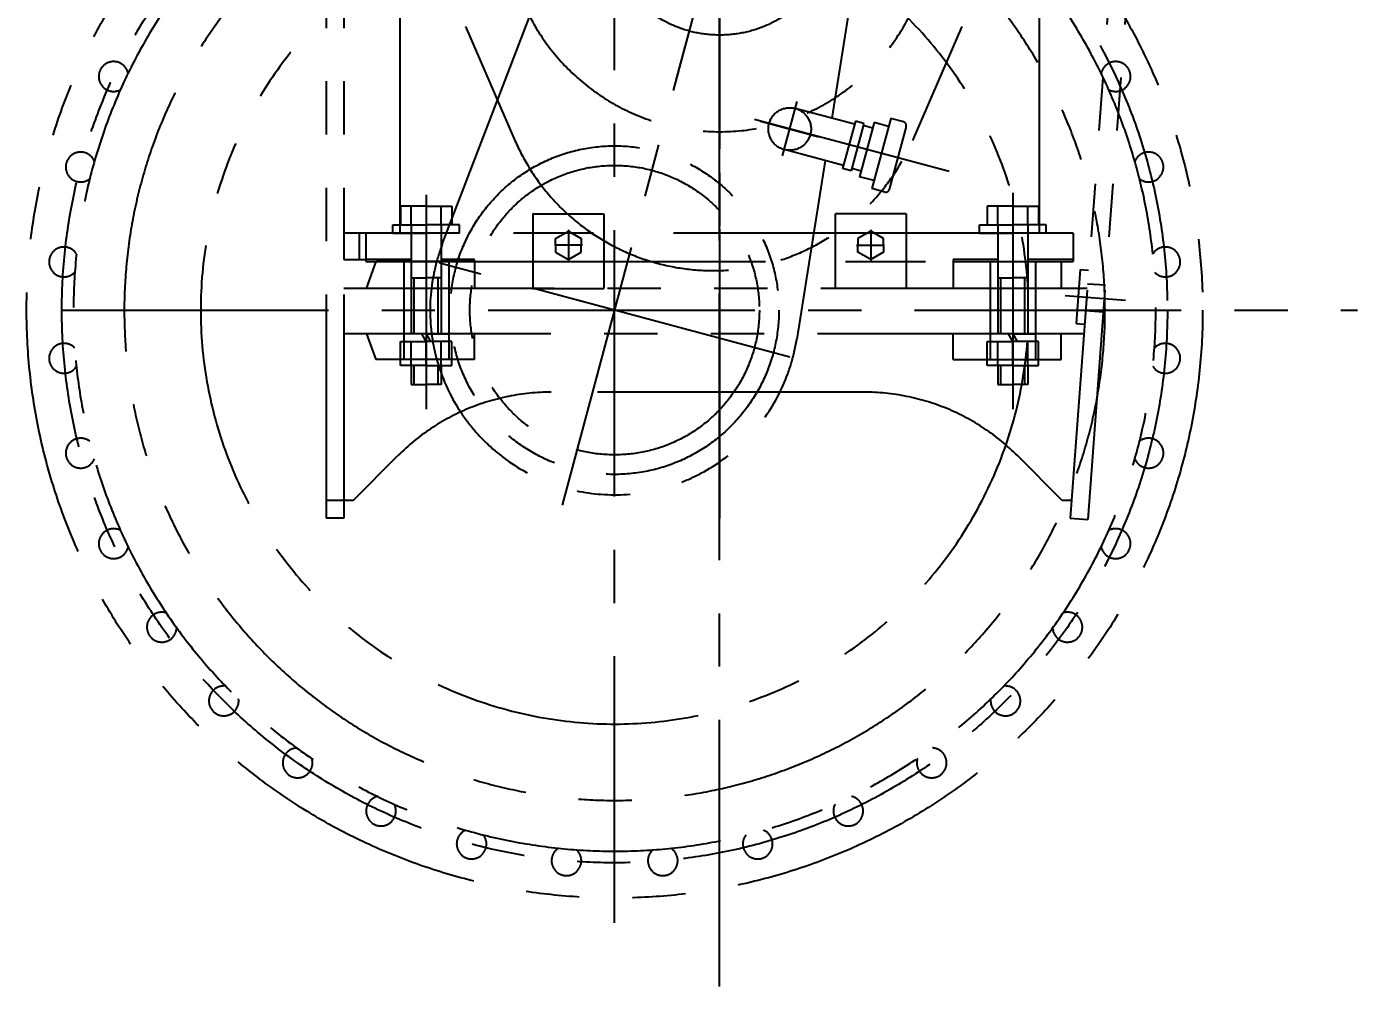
# Model space of a CAD drawing. Header units: millimetres. Extents: x 0 to 12600, y -349 to 8910.
# Drawn here: x 6955 to 8828, y 4460 to 5811 of the extents above; entities that cross this region are included whole.
import ezdxf

# ---------------------------------------------------------------- set-up
doc = ezdxf.new("R2010")
doc.units = ezdxf.units.MM
doc.header["$LTSCALE"] = 300
doc.linetypes.add('G', pattern=[2, 1.25, -0.25, 0.25, -0.25])
doc.linetypes.add('K', pattern=[2.5, 1.25, -0.25, 0.25, -0.25, 0.25, -0.25])
for name, color, linetype in [('01', 7, 'Continuous'), ('02', 1, 'Continuous'), ('05', 142, 'G'), ('07', 6, 'K')]:
    doc.layers.add(name, color=color, linetype=linetype)
doc.styles.get("Standard").update_dxf_attribs({"font": 'isocp', "width": 0.707, "bigfont": 'intecad.shx'})
doc.dimstyles.new('INTE$2', dxfattribs={"dimscale": 30, "dimtxt": 3.5, "dimasz": 3, "dimexe": 3, "dimexo": 0, "dimgap": 1, "dimtad": 1, "dimtih": 1, "dimtoh": 1, "dimdec": 1, "dimdsep": 46, "dimtxsty": 'Standard', "dimcen": 0, "dimclrd": 1, "dimclre": 1, "dimclrt": 3, "dimaunit": 1, "dimadec": 0, "dimazin": 0, "dimtfac": 1, "dimtdec": 1, "dimtmove": 0, "dimatfit": 0, "dimfxl": 1, "dimarcsym": 0})

# ---------------------------------------------------------------- blocks, each defined once
blk = doc.blocks.new('*D9')
at = {"layer": '02', "color": 1, "linetype": 'Continuous', "lineweight": -2}
for p, q in [((7930, 6427.1), (7930, 6784.9)), ((8139.7, 6195.2), (8285.2, 6738.2)), ((8432.1, 6592.6), (8693.5, 6592.6))]:
    blk.add_line(p, q, dxfattribs=at)
for start, end in [(94.0213, 98.0425), (75, 90), (66.9525, 75), (66.9575, 70.9787)]:
    blk.add_arc((7930, 5412.3), 1282.6, start, end, dxfattribs=at)
at = {"layer": '02', "color": 1, "linetype": 'Continuous'}
for points in [[(7839.5, 6706.8), (7840.6, 6676.8), (7930, 6694.9)], [(8343.6, 6610.6), (8352.4, 6639.3), (8261.9, 6651.2)]]:
    blk.add_solid(points, dxfattribs=at)
at = {"layer": 'Defpoints', "color": 0, "linetype": 'Continuous'}
for p in [(8041.8, 6690.1), (7930, 6427.1), (8139.7, 6195.2), (8016, 5733.5), (7930, 4460.5)]:
    blk.add_point(p, dxfattribs=at)
at = {"layer": '02', "color": 3, "linetype": 'Continuous', "insert": (8607.8, 6675.1), "char_height": 105, "attachment_point": 5}
blk.add_mtext('15°', dxfattribs=at)
blk = doc.blocks.new('weewr')
at = {"layer": '05', "color": 142, "linetype": 'G'}
for p, q in [((11301, 7989.1), (11187, 7563.4)), ((11287, 7936.7), (11204.7, 7629.6)), ((11488.8, 7718.1), (11002.9, 7848.2)), ((11474.3, 7721.9), (11017.4, 7844.4)), ((12072.2, 7561.7), (11523.5, 7708.7))]:
    blk.add_line(p, q, dxfattribs=at)
at = {"layer": '07', "color": 6, "linetype": 'K'}
for p, q in [((11603, 8105.8), (11529.7, 7832)), ((11533.1, 8042), (11528.2, 8023.7)), ((11539.3, 8045.5), (11628.1, 8021.7)), ((11310.9, 8026.1), (11180.8, 7540.2)), ((11528.2, 8023.7), (11626.8, 7997.3)), ((11539.4, 8020.6), (11534, 8000.4)), ((11631.7, 8015.6), (11626.8, 7997.3)), ((11534, 8000.4), (11610.1, 7980)), ((11541.8, 7998.3), (11538.2, 7985)), ((11615.5, 8000.3), (11610.1, 7980)), ((11277.2, 7980.7), (11305.5, 7976.2)), ((11535.2, 7985.8), (11532, 7974)), ((11535.2, 7985.8), (11601.8, 7968)), ((11602.3, 7982.1), (11598.8, 7968.8)), ((11305.5, 7976.2), (11527.8, 7940.9)), ((11536.4, 7972.8), (11514, 7889.5)), ((11532, 7974), (11598.6, 7956.1)), ((11601.8, 7968), (11598.6, 7956.1)), ((11594.3, 7957.3), (11572, 7874)), ((11587.4, 7931.5), (11838.9, 7891.6)), ((11863.9, 7881.8), (11731.8, 7388.7)), ((11705.2, 7392.7), (11174.2, 7596.4))]:
    blk.add_line(p, q, dxfattribs=at)
at = {"layer": '07', "color": 6, "linetype": 'K', "ltscale": 0.8}
for p, q in [((11531.9, 7840.3), (11554, 7922.8)), ((11580.9, 7871.6), (11504.4, 7892.1))]:
    blk.add_line(p, q, dxfattribs=at)
at = {"layer": '07', "color": 6, "linetype": 'K'}
for centre, radius in [((11797.9, 7635.2), 827.5), ((11797.9, 7635.2), 777.9), ((11245.8, 7783.2), 165), ((11543, 7881.6), 30), ((11797.9, 7635.2), 231.2), ((11245.8, 7783.2), 49.6), ((11797.9, 7635.2), 203.7)]:
    blk.add_circle(centre, radius, dxfattribs=at)
for centre, radius, start, end in [((11730.1, 8410.2), 21, 312.5135, 237.4865), ((11865.7, 8410.2), 21, 302.5135, 227.4865), ((11797.9, 7635.2), 761.4, 173.7719, 156.2281), ((11596.5, 8386.6), 21, 322.5135, 247.4865), ((11999.2, 8386.6), 21, 292.5135, 217.4865), ((11469.1, 8340.3), 21, 332.5135, 257.4865), ((12126.6, 8340.3), 21, 282.5135, 207.4865), ((11797.9, 7635.2), 690, 181.4236, 148.5764), ((11351.7, 8272.5), 21, 342.5135, 267.4865), ((12244.1, 8272.5), 21, 272.5135, 197.4865), ((11797.9, 7635.2), 582.5, 187.2304, 142.7696), ((11247.8, 8185.3), 21, 352.5135, 277.4865), ((12347.9, 8185.3), 21, 262.5135, 187.4865), ((11160.7, 8081.4), 21, 2.5135, 287.4865), ((12435.1, 8081.4), 21, 252.5135, 177.4865), ((11538, 8040.7), 5, 75, 165), ((11626.8, 8016.9), 5, 345, 75), ((11245.8, 7783.2), 215, 99.8491, 230.1509), ((11245.8, 7783.2), 200, 80.9868, 249.0132), ((11092.9, 7964), 21, 12.5135, 297.4865), ((11310.2, 8005.8), 30, 260.9868, 322.7696), ((12502.9, 7964), 21, 242.5135, 167.4865), ((11798.2, 7635.1), 259.6, 249.0132, 80.9868), ((11046.5, 7836.6), 21, 96.5194, 233.4806), ((12549.3, 7836.6), 21, 232.5135, 157.4865), ((11022.9, 7703), 21, 32.5135, 317.4865), ((12572.8, 7703), 21, 222.5135, 147.4865), ((11022.9, 7567.4), 21, 42.5135, 327.4865), ((11190.2, 7558.1), 30, 7.2304, 69.0132), ((12572.8, 7567.4), 21, 212.5135, 137.4865), ((11046.5, 7433.9), 21, 52.5135, 337.4865), ((12549.3, 7433.9), 21, 202.5135, 127.4865), ((11092.9, 7306.5), 21, 62.5135, 347.4865), ((12502.9, 7306.5), 21, 192.5135, 117.4865), ((11160.7, 7189.1), 21, 72.5135, 357.4865), ((12435.1, 7189.1), 21, 182.5135, 107.4865), ((11247.8, 7085.2), 21, 82.5135, 7.4865), ((12347.9, 7085.2), 21, 172.5135, 97.4865), ((11351.7, 6998), 21, 92.5135, 17.4865), ((12244.1, 6998), 21, 162.5135, 87.4865), ((11469.1, 6930.2), 21, 102.5135, 27.4865), ((12126.6, 6930.2), 21, 152.5135, 77.4865), ((11596.5, 6883.8), 21, 112.5135, 37.4865), ((11999.2, 6883.8), 21, 142.5135, 67.4865), ((11730.1, 6860.3), 21, 122.5135, 47.4865), ((11865.7, 6860.3), 21, 132.5135, 57.4865)]:
    blk.add_arc(centre, radius, start, end, dxfattribs=at)
blk = doc.blocks.new('erewre')
at = {"layer": '05', "color": 142, "linetype": 'G'}
blk.add_line((9000.1, 9988), (9000.1, 7251.7), dxfattribs=at)
at = {"layer": '07', "color": 6, "linetype": 'K'}
for p, q in [((8446.3, 9816.7), (8446.3, 7251.7)), ((8471.3, 9816.7), (8471.3, 7251.7)), ((9684.3, 9816.7), (9493.5, 7251.8)), ((9709.4, 9816.7), (9518.4, 7249.9)), ((8642.5, 7943.7), (8712.1, 7783.5)), ((9341.2, 7943.7), (9271.5, 7783.5)), ((8587.3, 7681.6), (8587.3, 7405.3)), ((9412.8, 7682.2), (9412.8, 7405.3)), ((8503.3, 7575.2), (8516.8, 7612.9)), ((8655.3, 7612.9), (8516.8, 7612.9)), ((8555.6, 7612.8), (8555.6, 7474.5)), ((8619.1, 7612.8), (8619.1, 7474.5)), ((8655.3, 7612.9), (8655.3, 7575.2)), ((9328.8, 7612.9), (9480.8, 7612.9)), ((9328.8, 7612.9), (9328.8, 7575.2)), ((9381.1, 7612.9), (9381.1, 7475.1)), ((9444.6, 7612.9), (9444.6, 7475.1)), ((9480.8, 7612.9), (9480.8, 7575.2)), ((9507.5, 7601.7), (9501.8, 7525.9)), ((9507.5, 7601.7), (9519.4, 7600.8)), ((9517.5, 7575.2), (8471.3, 7575.2)), ((9518, 7581.8), (9543, 7580)), ((9486.7, 7565.1), (9571.6, 7558.8)), ((9515.2, 7543.9), (9540.1, 7542.1)), ((9512.8, 7511.2), (8471.3, 7511.2)), ((8503.3, 7511.2), (8516.5, 7475.1)), ((8655.3, 7475.1), (8655.3, 7511.2)), ((9328.8, 7475.1), (9328.8, 7511.2)), ((9480.8, 7475.1), (9480.8, 7511.2)), ((9501.8, 7525.9), (9513.8, 7525)), ((8655.3, 7475.1), (8516.5, 7475.1)), ((9328.8, 7475.1), (9480.8, 7475.1)), ((9203.5, 7429.2), (8763.2, 7429.2)), ((8484.3, 7276.7), (8547.5, 7339.8)), ((9482.3, 7276.7), (9419.2, 7339.8)), ((8471.3, 7276.7), (8446.3, 7276.7)), ((8484.3, 7276.7), (8471.3, 7276.7)), ((9495.3, 7276.7), (9482.3, 7276.7)), ((8471.3, 7251.7), (8446.3, 7251.7)), ((9493.5, 7251.8), (9518.4, 7249.9))]:
    blk.add_line(p, q, dxfattribs=at)
for centre, start, end in [((8991.8, 7905.2), 203.5126, 336.4874), ((8763.2, 7124.2), 90, 135), ((9203.5, 7124.2), 45, 90)]:
    blk.add_arc(centre, 305, start, end, dxfattribs=at)
blk = doc.blocks.new('fer')
at = {"layer": '05', "color": 142, "linetype": 'G', "ltscale": 1.5}
for p, q in [((16126.8, 5660.1), (16126.8, 6508.7)), ((16126.8, 6333), (16126.8, 5587.7))]:
    blk.add_line(p, q, dxfattribs=at)
at = {"layer": '07', "color": 6, "linetype": 'K', "ltscale": 1.5}
for p, q in [((15676.8, 6179.5), (15676.8, 5651.9)), ((16576.8, 5977), (16576.8, 5651.9)), ((15714, 5708.6), (15714, 5524.2)), ((16539.5, 5705.7), (16539.5, 5545)), ((15629, 5651.9), (16624.5, 5651.9)), ((15629, 5651.9), (15629, 5611.9)), ((16624.5, 5651.9), (16624.5, 5611.9)), ((16624.5, 5611.9), (15629, 5611.9))]:
    blk.add_line(p, q, dxfattribs=at)
at = {"layer": '07', "color": 6, "linetype": 'K'}
blk.add_circle((16126.8, 6095.7), 301, dxfattribs=at)
blk = doc.blocks.new('*U25')
at = {"layer": '01'}
for p, q in [((-31.7, 10.5), (-31.7, 0)), ((0, 10.5), (-31.7, 10.5)), ((-31.7, 0), (0, 0)), ((0, 0), (-6.1, 10.5)), ((0, 10.5), (6.1, 0)), ((0, 10.5), (31.7, 10.5)), ((31.7, 0), (0, 0)), ((31.7, 10.5), (31.7, 0))]:
    blk.add_line(p, q, dxfattribs=at)
at = {"layer": '05'}
blk.add_line((0, 12.6), (0, -2.1), dxfattribs=at)
blk = doc.blocks.new('*U24')
at = {"layer": '01'}
for p, q in [((-34, 0), (-34, 36)), ((-34, 36), (0, 36)), ((-34, 21), (0, 21)), ((0, 36), (0, 0)), ((0, -36), (0, 0)), ((-34, 0), (-34, -36)), ((-34, -21), (0, -21)), ((-34, -36), (0, -36))]:
    blk.add_line(p, q, dxfattribs=at)
at = {"layer": '05'}
blk.add_line((-35.1, 0), (1.1, 0), dxfattribs=at)

msp = doc.modelspace()

# ---------------------------------------------------------------- linework, layer by layer
at = {"layer": '01'}
for p, q in [((7481.22, 5558.54), (7481.22, 5532.54)), ((7517.23, 5558.54), (7481.22, 5558.54)), ((7496.23, 5532.54), (7496.23, 5558.54)), ((7517.23, 5558.54), (7553.24, 5558.54)), ((7538.23, 5532.54), (7538.23, 5558.54)), ((7553.24, 5558.54), (7553.24, 5532.54)), ((7667.23, 5547.84), (7667.23, 5480.54)), ((7767.23, 5547.84), (7767.23, 5480.54)), ((8092.73, 5547.84), (8092.73, 5480.54)), ((8192.73, 5547.84), (8192.73, 5480.54)), ((8306.72, 5558.54), (8306.72, 5532.54)), ((8342.73, 5558.54), (8306.72, 5558.54)), ((8321.73, 5532.54), (8321.73, 5558.54)), ((8342.73, 5558.54), (8378.74, 5558.54)), ((8363.73, 5532.54), (8363.73, 5558.54)), ((8378.74, 5558.54), (8378.74, 5532.54)), ((7470.23, 5532.54), (7517.23, 5532.54)), ((7470.23, 5520.54), (7470.23, 5532.54)), ((7481.22, 5532.54), (7517.23, 5532.54)), ((7496.23, 5532.54), (7496.23, 5378.84)), ((7553.24, 5532.54), (7517.23, 5532.54)), ((7564.23, 5532.54), (7517.23, 5532.54)), ((7538.23, 5532.54), (7538.23, 5378.84)), ((7564.23, 5520.54), (7564.23, 5532.54)), ((8295.73, 5532.54), (8342.73, 5532.54)), ((8295.73, 5520.54), (8295.73, 5532.54)), ((8306.72, 5532.54), (8342.73, 5532.54)), ((8321.73, 5532.54), (8321.73, 5378.84)), ((8378.74, 5532.54), (8342.73, 5532.54)), ((8389.73, 5532.54), (8342.73, 5532.54)), ((8363.73, 5532.54), (8363.73, 5378.84)), ((8389.73, 5520.54), (8389.73, 5532.54)), ((7432.23, 5520.54), (7401.23, 5520.54)), ((7401.23, 5520.54), (7401.23, 5483.54)), ((7423.41, 5483.54), (7423.41, 5520.54)), ((7432.23, 5520.54), (7432.23, 5483.54)), ((7470.23, 5520.54), (7517.23, 5520.54)), ((7564.23, 5520.54), (7517.23, 5520.54)), ((8295.73, 5520.54), (8342.73, 5520.54)), ((8389.73, 5520.54), (8342.73, 5520.54)), ((7401.23, 5483.54), (7432.23, 5483.54)), ((7667.23, 5480.54), (7667.23, 5442.84)), ((7767.23, 5480.54), (7767.23, 5442.84)), ((8092.73, 5480.54), (8092.73, 5442.84)), ((8192.73, 5480.54), (8192.73, 5442.84)), ((7496.23, 5457.54), (7517.23, 5457.54)), ((7538.23, 5457.54), (7517.23, 5457.54)), ((8321.73, 5457.54), (8342.73, 5457.54)), ((8363.73, 5457.54), (8342.73, 5457.54)), ((7667.23, 5442.84), (7767.23, 5442.84)), ((8192.73, 5442.84), (8092.73, 5442.84)), ((7496.23, 5334.34), (7496.23, 5307.54)), ((7538.23, 5334.34), (7538.23, 5307.54)), ((8321.73, 5334.34), (8321.73, 5307.54)), ((8363.73, 5334.34), (8363.73, 5307.54)), ((7496.23, 5307.54), (7517.23, 5307.54)), ((7538.23, 5307.54), (7517.23, 5307.54)), ((8321.73, 5307.54), (8342.73, 5307.54)), ((8363.73, 5307.54), (8342.73, 5307.54))]:
    msp.add_line(p, q, dxfattribs=at)
at = {"layer": '01', "color": 7, "linetype": 'Continuous'}
for p, q in [((7667.62, 5547.84), (7667.23, 5547.84)), ((7667.62, 5547.84), (7766.83, 5547.84)), ((8192.33, 5547.84), (8093.12, 5547.84)), ((8192.33, 5547.84), (8192.73, 5547.84)), ((7699.23, 5513.13), (7717.23, 5523.53)), ((7699.23, 5503.54), (7699.23, 5513.13)), ((7717.23, 5523.53), (7735.23, 5513.13)), ((7735.23, 5513.13), (7735.23, 5503.54)), ((8142.73, 5523.53), (8124.73, 5513.13)), ((8124.73, 5513.13), (8124.73, 5503.54)), ((8160.73, 5513.13), (8142.73, 5523.53)), ((8160.73, 5503.54), (8160.73, 5513.13)), ((7699.23, 5503.54), (7699.23, 5493.94)), ((7699.23, 5493.94), (7717.23, 5483.55)), ((7717.23, 5483.55), (7735.23, 5493.94)), ((7735.23, 5493.94), (7735.23, 5503.54)), ((8124.73, 5493.94), (8124.73, 5503.54)), ((8142.73, 5483.55), (8124.73, 5493.94)), ((8160.73, 5493.94), (8142.73, 5483.55)), ((8160.73, 5503.54), (8160.73, 5493.94)), ((7496.23, 5483.54), (7432.23, 5483.54)), ((7432.23, 5483.54), (7432.23, 5480.54)), ((7432.23, 5480.54), (7496.23, 5480.54)), ((7585.23, 5483.54), (7538.23, 5483.54)), ((7538.23, 5480.54), (7585.23, 5480.54)), ((7585.23, 5480.54), (7585.23, 5483.54)), ((8321.73, 5483.54), (8258.73, 5483.54)), ((8258.73, 5483.54), (8258.73, 5480.54)), ((8258.73, 5480.54), (8321.28, 5480.54)), ((8427.73, 5483.54), (8363.73, 5483.54)), ((8363.89, 5480.54), (8427.73, 5480.54)), ((8427.73, 5480.54), (8427.73, 5483.54))]:
    msp.add_line(p, q, dxfattribs=at)
at = {"layer": '02'}
for p, q in [((7500.43, 5378.84), (7500.43, 5457.54)), ((7534.03, 5378.84), (7534.03, 5457.54)), ((8325.93, 5378.84), (8325.93, 5457.54)), ((8359.53, 5378.84), (8359.53, 5457.54)), ((7500.43, 5307.54), (7500.43, 5334.34)), ((7534.03, 5307.54), (7534.03, 5334.34)), ((8325.93, 5307.54), (8325.93, 5334.34)), ((8359.53, 5307.54), (8359.53, 5334.34))]:
    msp.add_line(p, q, dxfattribs=at)
at = {"layer": '05'}
for p, q in [((7929.98, 4460.5), (7929.98, 6427.06)), ((7782.38, 4550.07), (7782.38, 6390.91)), ((7517.23, 5561.6), (7517.23, 5303.99)), ((7517.23, 5561.6), (7517.23, 5416.99)), ((8342.73, 5561.6), (8342.73, 5303.99)), ((8342.73, 5561.6), (8342.73, 5416.99)), ((7004.53, 5412.34), (8827.59, 5412.34))]:
    msp.add_line(p, q, dxfattribs=at)
at = {"layer": '05', "color": 142, "linetype": 'G'}
for p, q in [((7717.23, 5525.34), (7717.23, 5482.14)), ((8142.73, 5525.34), (8142.73, 5482.14)), ((7737.09, 5503.54), (7697.88, 5503.54)), ((8122.87, 5503.54), (8162.07, 5503.54))]:
    msp.add_line(p, q, dxfattribs=at)

# ---------------------------------------------------------------- block references
at = {"layer": '01'}
for p in [(7517.23, 5368.34), (8342.73, 5368.34)]:
    msp.add_blockref('*U25', p, dxfattribs=at)
at = {"layer": '01', "rotation": 90}
for p in [(7517.23, 5368.34), (8342.73, 5368.34)]:
    msp.add_blockref('*U24', p, dxfattribs=at)
at = {"layer": '07'}
msp.add_blockref('erewre', (-1070.1, -2132.33), dxfattribs=at)
at = {"layer": '07', "xscale": -1}
msp.add_blockref('fer', (24056.73, -131.32), dxfattribs=at)
at = {"layer": '07', "rotation": 270}
msp.add_blockref('weewr', (147.14, 17210.21), dxfattribs=at)

# ---------------------------------------------------------------- dimensions: what is measured, and where the dimension line sits
at = {"layer": '02', "color": 1, "linetype": 'Continuous'}
dim = msp.add_angular_dim_2l(base=(8041.76, 6690.06), line1=((8016.04, 5733.51), (8139.75, 6195.21)), line2=((7929.98, 4460.5), (7929.98, 6427.06)), dimstyle='INTE$2', dxfattribs=at)
dim.commit()
dim.dimension.update_dxf_attribs({"geometry": '*D9', "text_midpoint": (8607.79, 6675.07)})

doc.saveas('drawing.dxf')
